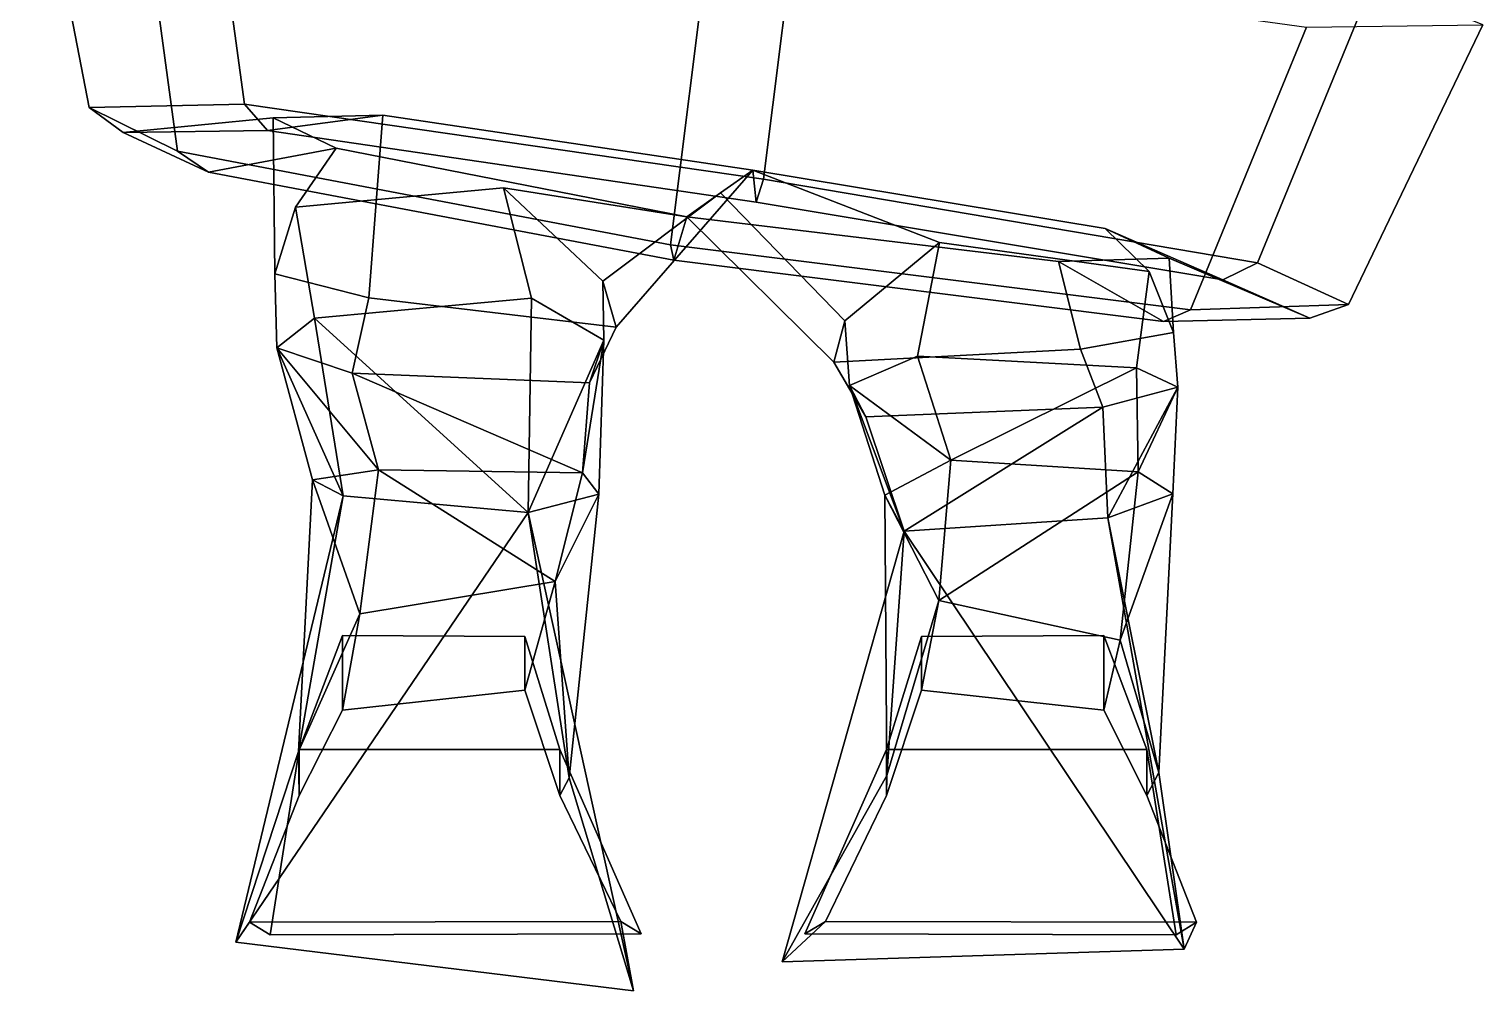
# Model space of a CAD drawing. Extents: x -128 to 173, y -163 to 358.
# Drawn here: x -127.5 to 135.6, y -163.2 to 11 of the extents above; entities that cross this region are included whole.
import ezdxf

# ---------------------------------------------------------------- set-up
doc = ezdxf.new("R2010")
doc.units = 0

msp = doc.modelspace()

# ---------------------------------------------------------------- linework, layer by layer
for points in [[(-96.111725, 53.052582, 87.967705), (-127.511261, 52.979126, 6.69691), (-116.606148, -3.204239, 2.779971), (-88.546265, -2.607651, 84.325737)], [(-116.606148, -3.204239, 2.779971), (-127.511261, 52.979126, 6.69691), (-108.218445, 44.521118, -86.205276), (-100.652977, -11.139099, -89.847237)], [(5.382, -16.215714, 110.698769), (12.215387, 38.161453, 113.209091), (-96.111725, 53.052582, 87.967705), (-88.546265, -2.607651, 84.325737)], [(-100.652977, -11.139099, -89.847237), (-108.218445, 44.521118, -86.205276), (-4.605218, 26.307175, -128.892715), (-11.446335, -28.07444, -131.401672)], [(5.382, -16.215714, 110.698769), (94.817459, -31.330284, 69.228394), (115.810005, 19.856522, 70.51902), (12.215387, 38.161453, 113.209091)], [(82.710739, -39.86174, -104.944588), (-11.446335, -28.07444, -131.401672), (-4.605218, 26.307175, -128.892715), (103.703293, 11.325073, -103.653961)], [(115.810005, 19.856522, 70.51902), (94.817459, -31.330284, 69.228394), (111.286057, -38.901947, -15.983651), (135.618256, 11.761734, -14.967994)], [(111.286057, -38.901947, -15.983651), (82.710739, -39.86174, -104.944588), (103.703293, 11.325073, -103.653961), (135.618256, 11.761734, -14.967994)], [(-88.546265, -2.607651, 84.325737), (-116.606148, -3.204239, 2.779971), (-110.497459, -7.755951, 2.07778), (-84.331383, -7.36528, 75.337303)], [(5.382, -16.215714, 110.698769), (-88.546265, -2.607651, 84.325737), (-84.331383, -7.36528, 75.337303), (4.080005, -20.37471, 98.233124)], [(-116.606148, -3.204239, 2.779971), (-100.652977, -11.139099, -89.847237), (-95.045288, -14.915237, -78.79808), (-110.497459, -7.755951, 2.07778)], [(-84.331383, -7.36528, 75.337303), (-110.497459, -7.755951, 2.07778), (-83.314629, -5.10083, 0.222799), (-63.486595, -4.640579, 58.495575)], [(-110.497459, -7.755951, 2.07778), (-95.045288, -14.915237, -78.79808), (-71.95253, -10.606415, -63.299416), (-83.314629, -5.10083, 0.222799)], [(4.080005, -20.37471, 98.233124), (-84.331383, -7.36528, 75.337303), (-63.486595, -4.640579, 58.495575), (3.473298, -14.568604, 77.455734)], [(-63.486595, -4.640579, 58.495575), (-83.314629, -5.10083, 0.222799), (-83.027641, -33.328201, -1.741873), (-65.993477, -37.69133, 34.691677)], [(-83.314629, -5.10083, 0.222799), (-71.95253, -10.606415, -63.299416), (-79.275864, -21.292786, -42.242924), (-83.027641, -33.328201, -1.741873)], [(3.473298, -14.568604, 77.455734), (-63.486595, -4.640579, 58.495575), (-65.993477, -37.69133, 34.691677), (-21.224827, -43.024628, 48.171246)], [(-100.652977, -11.139099, -89.847237), (-11.446335, -28.07444, -131.401672), (-10.812327, -30.869148, -116.015053), (-95.045288, -14.915237, -78.79808)], [(-95.045288, -14.915237, -78.79808), (-10.812327, -30.869148, -116.015053), (-8.484037, -22.994797, -94.568192), (-71.95253, -10.606415, -63.299416)], [(-71.95253, -10.606415, -63.299416), (-8.484037, -22.994797, -94.568192), (-41.659267, -17.796082, -70.189674), (-79.275864, -21.292786, -42.242924)], [(-2.38793, -18.698944, -6.866683), (3.473298, -14.568604, 77.455734), (-21.224827, -43.024628, 48.171246), (-23.685844, -34.651085, -12.162534)], [(20.1127, -41.865555, -5.450722), (37.281944, -27.684708, 54.151039), (3.473298, -14.568604, 77.455734), (-2.38793, -18.698944, -6.866683)], [(3.473298, -14.568604, 77.455734), (37.281944, -27.684708, 54.151039), (75.239342, -32.928726, 25.419191), (67.265007, -25.121895, 47.730072)], [(4.080005, -20.37471, 98.233124), (3.473298, -14.568604, 77.455734), (67.265007, -25.121895, 47.730072), (88.549561, -34.445862, 61.103062)], [(-75.829239, -41.349472, -26.196918), (-79.275864, -21.292786, -42.242924), (-41.659267, -17.796082, -70.189674), (-36.553799, -37.722794, -43.409214)], [(-23.480274, -45.383659, -19.613272), (-36.553799, -37.722794, -43.409214), (-41.659267, -17.796082, -70.189674), (-23.685844, -34.651085, -12.162534)], [(-8.484037, -22.994797, -94.568192), (-2.38793, -18.698944, -6.866683), (-23.685844, -34.651085, -12.162534), (-41.659267, -17.796082, -70.189674)], [(5.382, -16.215714, 110.698769), (4.080005, -20.37471, 98.233124), (88.549561, -34.445862, 61.103062), (94.817459, -31.330284, 69.228394)], [(20.1127, -41.865555, -5.450722), (-2.38793, -18.698944, -6.866683), (-8.484037, -22.994797, -94.568192), (18.112234, -49.345695, -70.688179)], [(-82.696312, -46.738007, -7.358057), (-83.027641, -33.328201, -1.741873), (-79.275864, -21.292786, -42.242924), (-75.829239, -41.349472, -26.196918)], [(77.835655, -41.995819, -93.032318), (58.799072, -31.087738, -74.064919), (-8.484037, -22.994797, -94.568192), (-10.812327, -30.869148, -116.015053)], [(58.799072, -31.087738, -74.064919), (62.77903, -47.008362, -55.726299), (18.112234, -49.345695, -70.688179), (-8.484037, -22.994797, -94.568192)], [(67.265007, -25.121895, 47.730072), (75.239342, -32.928726, 25.419191), (79.626602, -43.959229, -15.369174), (78.812431, -30.496895, -13.126016)], [(88.549561, -34.445862, 61.103062), (67.265007, -25.121895, 47.730072), (78.812431, -30.496895, -13.126016), (104.291298, -41.4011, -15.606963)], [(82.710739, -39.86174, -104.944588), (77.835655, -41.995819, -93.032318), (-10.812327, -30.869148, -116.015053), (-11.446335, -28.07444, -131.401672)], [(33.299847, -48.254745, 19.518929), (37.281944, -27.684708, 54.151039), (20.1127, -41.865555, -5.450722), (20.951719, -53.591232, -5.214777)], [(33.299847, -48.254745, 19.518929), (72.938461, -50.369064, 2.401035), (75.239342, -32.928726, 25.419191), (37.281944, -27.684708, 54.151039)], [(78.812431, -30.496895, -13.126016), (79.626602, -43.959229, -15.369174), (62.77903, -47.008362, -55.726299), (58.799072, -31.087738, -74.064919)], [(104.291298, -41.4011, -15.606963), (78.812431, -30.496895, -13.126016), (58.799072, -31.087738, -74.064919), (77.835655, -41.995819, -93.032318)], [(94.817459, -31.330284, 69.228394), (88.549561, -34.445862, 61.103062), (104.291298, -41.4011, -15.606963), (111.286057, -38.901947, -15.983651)], [(-69.032509, -51.328094, 6.136824), (-65.993477, -37.69133, 34.691677), (-83.027641, -33.328201, -1.741873), (-82.696312, -46.738007, -7.358057)], [(72.938461, -50.369064, 2.401035), (80.414322, -53.869675, -16.383593), (79.626602, -43.959229, -15.369174), (75.239342, -32.928726, 25.419191)], [(-26.097296, -53.074524, 6.335002), (-23.480274, -45.383659, -19.613272), (-23.685844, -34.651085, -12.162534), (-21.224827, -43.024628, 48.171246)], [(-37.198067, -76.546135, -33.795647), (-75.829239, -41.349472, -26.196918), (-36.553799, -37.722794, -43.409214)], [(-26.097296, -53.074524, 6.335002), (-21.224827, -43.024628, 48.171246), (-65.993477, -37.69133, 34.691677), (-69.032509, -51.328094, 6.136824)], [(-37.198067, -76.546135, -33.795647), (-36.553799, -37.722794, -43.409214), (-23.480274, -45.383659, -19.613272)], [(111.286057, -38.901947, -15.983651), (104.291298, -41.4011, -15.606963), (77.835655, -41.995819, -93.032318), (82.710739, -39.86174, -104.944588)], [(-70.669724, -73.514717, -18.825281), (-82.696312, -46.738007, -7.358057), (-75.829239, -41.349472, -26.196918)], [(-70.669724, -73.514717, -18.825281), (-75.829239, -41.349472, -26.196918), (-37.198067, -76.546135, -33.795647)], [(20.951719, -53.591232, -5.214777), (20.1127, -41.865555, -5.450722), (18.112234, -49.345695, -70.688179), (23.940557, -59.232002, -33.995117)], [(80.414322, -53.869675, -16.383593), (66.854919, -57.504272, -32.383099), (62.77903, -47.008362, -55.726299), (79.626602, -43.959229, -15.369174)], [(-64.247841, -68.842552, 10.146936), (-69.032509, -51.328094, 6.136824), (-82.696312, -46.738007, -7.358057)], [(-64.247841, -68.842552, 10.146936), (-82.696312, -46.738007, -7.358057), (-76.239838, -70.655151, -2.059182)], [(-76.239838, -70.655151, -2.059182), (-82.696312, -46.738007, -7.358057), (-70.669724, -73.514717, -18.825281)], [(-24.412743, -73.26638, -12.616052), (-37.198067, -76.546135, -33.795647), (-23.480274, -45.383659, -19.613272)], [(-27.318245, -69.358192, 10.776994), (-24.412743, -73.26638, -12.616052), (-23.480274, -45.383659, -19.613272)], [(-27.318245, -69.358192, 10.776994), (-23.480274, -45.383659, -19.613272), (-26.097296, -53.074524, 6.335002)], [(66.854919, -57.504272, -32.383099), (23.940557, -59.232002, -33.995117), (18.112234, -49.345695, -70.688179), (62.77903, -47.008362, -55.726299)], [(39.313004, -67.106712, 33.416679), (33.299847, -48.254745, 19.518929), (20.951719, -53.591232, -5.214777)], [(39.313004, -67.106712, 33.416679), (72.938461, -50.369064, 2.401035), (33.299847, -48.254745, 19.518929)], [(-27.318245, -69.358192, 10.776994), (-26.097296, -53.074524, 6.335002), (-69.032509, -51.328094, 6.136824)], [(-27.318245, -69.358192, 10.776994), (-69.032509, -51.328094, 6.136824), (-64.247841, -68.842552, 10.146936)], [(39.313004, -67.106712, 33.416679), (73.202461, -69.182076, 18.208632), (72.938461, -50.369064, 2.401035)], [(73.202461, -69.182076, 18.208632), (80.414322, -53.869675, -16.383593), (72.938461, -50.369064, 2.401035)], [(39.313004, -67.106712, 33.416679), (20.951719, -53.591232, -5.214777), (27.398397, -73.431129, 11.062642)], [(30.86175, -79.950684, -15.260491), (20.951719, -53.591232, -5.214777), (23.940557, -59.232002, -33.995117)], [(27.398397, -73.431129, 11.062642), (20.951719, -53.591232, -5.214777), (30.86175, -79.950684, -15.260491)], [(67.709145, -77.530655, -13.431532), (66.854919, -57.504272, -32.383099), (80.414322, -53.869675, -16.383593)], [(79.472557, -73.177399, 1.213399), (67.709145, -77.530655, -13.431532), (80.414322, -53.869675, -16.383593)], [(73.202461, -69.182076, 18.208632), (79.472557, -73.177399, 1.213399), (80.414322, -53.869675, -16.383593)], [(30.86175, -79.950684, -15.260491), (23.940557, -59.232002, -33.995117), (66.854919, -57.504272, -32.383099)], [(67.709145, -77.530655, -13.431532), (30.86175, -79.950684, -15.260491), (66.854919, -57.504272, -32.383099)], [(37.118408, -92.486557, 20.384121), (39.313004, -67.106712, 33.416679), (27.398397, -73.431129, 11.062642)], [(37.118408, -92.486557, 20.384121), (73.202461, -69.182076, 18.208632), (39.313004, -67.106712, 33.416679)], [(-78.772995, -119.807304, -1.681591), (-67.636971, -94.885498, 5.940109), (-76.239838, -70.655151, -2.059182)], [(-78.772995, -119.807304, -1.681591), (-76.239838, -70.655151, -2.059182), (-70.669724, -73.514717, -18.825281)], [(-67.636971, -94.885498, 5.940109), (-64.247841, -68.842552, 10.146936), (-76.239838, -70.655151, -2.059182)], [(-67.636971, -94.885498, 5.940109), (-32.287334, -89.074745, 7.658904), (-64.247841, -68.842552, 10.146936)], [(-32.287334, -89.074745, 7.658904), (-27.318245, -69.358192, 10.776994), (-64.247841, -68.842552, 10.146936)], [(-32.287334, -89.074745, 7.658904), (-24.412743, -73.26638, -12.616052), (-27.318245, -69.358192, 10.776994)], [(69.963333, -99.686516, 6.384158), (73.202461, -69.182076, 18.208632), (37.118408, -92.486557, 20.384121)], [(69.963333, -99.686516, 6.384158), (79.472557, -73.177399, 1.213399), (73.202461, -69.182076, 18.208632)], [(-90.09877, -154.35141, -16.278973), (-78.772995, -119.807304, -1.681591), (-70.669724, -73.514717, -18.825281)], [(-90.09877, -154.35141, -16.278973), (-70.669724, -73.514717, -18.825281), (-37.198067, -76.546135, -33.795647)], [(-29.767454, -124.597229, -9.436826), (-37.198067, -76.546135, -33.795647), (-24.412743, -73.26638, -12.616052)], [(-29.767454, -124.597229, -9.436826), (-24.412743, -73.26638, -12.616052), (-32.287334, -89.074745, 7.658904)], [(27.742762, -124.182007, -1.901515), (37.118408, -92.486557, 20.384121), (27.398397, -73.431129, 11.062642)], [(27.742762, -124.182007, -1.901515), (27.398397, -73.431129, 11.062642), (30.86175, -79.950684, -15.260491)], [(76.956139, -123.620415, -9.310389), (67.709145, -77.530655, -13.431532), (79.472557, -73.177399, 1.213399)], [(76.956139, -123.620415, -9.310389), (79.472557, -73.177399, 1.213399), (69.963333, -99.686516, 6.384158)], [(-18.137934, -163.190552, -29.050301), (-90.09877, -154.35141, -16.278973), (-37.198067, -76.546135, -33.795647)], [(-18.137934, -163.190552, -29.050301), (-37.198067, -76.546135, -33.795647), (-29.767454, -124.597229, -9.436826)], [(81.553963, -155.611786, -33.482788), (30.86175, -79.950684, -15.260491), (67.709145, -77.530655, -13.431532)], [(81.553963, -155.611786, -33.482788), (67.709145, -77.530655, -13.431532), (76.956139, -123.620415, -9.310389)], [(8.782845, -157.928452, -24.251637), (27.742762, -124.182007, -1.901515), (30.86175, -79.950684, -15.260491)], [(8.782845, -157.928452, -24.251637), (30.86175, -79.950684, -15.260491), (81.553963, -155.611786, -33.482788)], [(-32.287334, -89.074745, 7.658904), (-67.636971, -94.885498, 5.940109), (-70.777412, -112.334427, 35.947453), (-37.787899, -108.736435, 35.947453)], [(-29.767454, -124.597229, -9.436826), (-32.287334, -89.074745, 7.658904), (-37.787899, -108.736435, 35.947453), (-31.473774, -127.827744, 43.725594)], [(27.742762, -124.182007, -1.901515), (27.673773, -127.827744, 43.725594), (33.987896, -108.736435, 35.947453), (37.118408, -92.486557, 20.384121)], [(37.118408, -92.486557, 20.384121), (33.987896, -108.736435, 35.947453), (66.977409, -112.334427, 35.947453), (69.963333, -99.686516, 6.384158)], [(-78.772995, -119.807304, -1.681591), (-78.613716, -127.827744, 43.725594), (-70.777412, -112.334427, 35.947453), (-67.636971, -94.885498, 5.940109)], [(-31.473774, -119.444244, 102.617195), (-37.787899, -98.998032, 87.801697), (-70.777412, -98.812729, 87.801697), (-78.613716, -119.444244, 102.617195)], [(-78.613716, -119.444244, 102.617195), (-70.777412, -98.812729, 87.801697), (-70.777412, -112.334427, 35.947453), (-78.613716, -127.827744, 43.725594)], [(-37.787899, -98.998032, 87.801697), (-37.787899, -108.736435, 35.947453), (-70.777412, -112.334427, 35.947453), (-70.777412, -98.812729, 87.801697)], [(-31.473774, -119.444244, 102.617195), (-31.473774, -127.827744, 43.725594), (-37.787899, -108.736435, 35.947453), (-37.787899, -98.998032, 87.801697)], [(27.673773, -119.444244, 102.617195), (74.813721, -119.444244, 102.617195), (66.977409, -98.812729, 87.801697), (33.987896, -98.998032, 87.801697)], [(27.673773, -119.444244, 102.617195), (33.987896, -98.998032, 87.801697), (33.987896, -108.736435, 35.947453), (27.673773, -127.827744, 43.725594)], [(33.987896, -98.998032, 87.801697), (66.977409, -98.812729, 87.801697), (66.977409, -112.334427, 35.947453), (33.987896, -108.736435, 35.947453)], [(74.813721, -119.444244, 102.617195), (74.813721, -127.827744, 43.725594), (66.977409, -112.334427, 35.947453), (66.977409, -98.812729, 87.801697)], [(76.956139, -123.620415, -9.310389), (69.963333, -99.686516, 6.384158), (66.977409, -112.334427, 35.947453), (74.813721, -127.827744, 43.725594)], [(-90.09877, -154.35141, -16.278973), (-87.594154, -150.723206, 36.317848), (-78.613716, -127.827744, 43.725594), (-78.772995, -119.807304, -1.681591)], [(-83.890282, -153.02951, 102.617195), (-78.613716, -119.444244, 102.617195), (-78.613716, -127.827744, 43.725594), (-87.594154, -150.723206, 36.317848)], [(-16.70689, -152.844193, 102.617195), (-31.473774, -119.444244, 102.617195), (-78.613716, -119.444244, 102.617195), (-83.890282, -153.02951, 102.617195)], [(-16.70689, -152.844193, 102.617195), (-20.410763, -150.61731, 32.613968), (-31.473774, -127.827744, 43.725594), (-31.473774, -119.444244, 102.617195)], [(12.906889, -152.844193, 102.617195), (80.090286, -153.02951, 102.617195), (74.813721, -119.444244, 102.617195), (27.673773, -119.444244, 102.617195)], [(12.906889, -152.844193, 102.617195), (27.673773, -119.444244, 102.617195), (27.673773, -127.827744, 43.725594), (16.610764, -150.61731, 32.613968)], [(80.090286, -153.02951, 102.617195), (83.794151, -150.723206, 36.317848), (74.813721, -127.827744, 43.725594), (74.813721, -119.444244, 102.617195)], [(81.553963, -155.611786, -33.482788), (76.956139, -123.620415, -9.310389), (74.813721, -127.827744, 43.725594), (83.794151, -150.723206, 36.317848)], [(-18.137934, -163.190552, -29.050301), (-29.767454, -124.597229, -9.436826), (-31.473774, -127.827744, 43.725594), (-20.410763, -150.61731, 32.613968)], [(8.782845, -157.928452, -24.251637), (16.610764, -150.61731, 32.613968), (27.673773, -127.827744, 43.725594), (27.742762, -124.182007, -1.901515)], [(-90.09877, -154.35141, -16.278973), (-18.137934, -163.190552, -29.050301), (-20.410763, -150.61731, 32.613968), (-87.594154, -150.723206, 36.317848)], [(-83.890282, -153.02951, 102.617195), (-87.594154, -150.723206, 36.317848), (-20.410763, -150.61731, 32.613968), (-16.70689, -152.844193, 102.617195)], [(81.553963, -155.611786, -33.482788), (83.794151, -150.723206, 36.317848), (16.610764, -150.61731, 32.613968), (8.782845, -157.928452, -24.251637)], [(80.090286, -153.02951, 102.617195), (12.906889, -152.844193, 102.617195), (16.610764, -150.61731, 32.613968), (83.794151, -150.723206, 36.317848)]]:
    msp.add_3dface(points)

doc.saveas('drawing.dxf')
